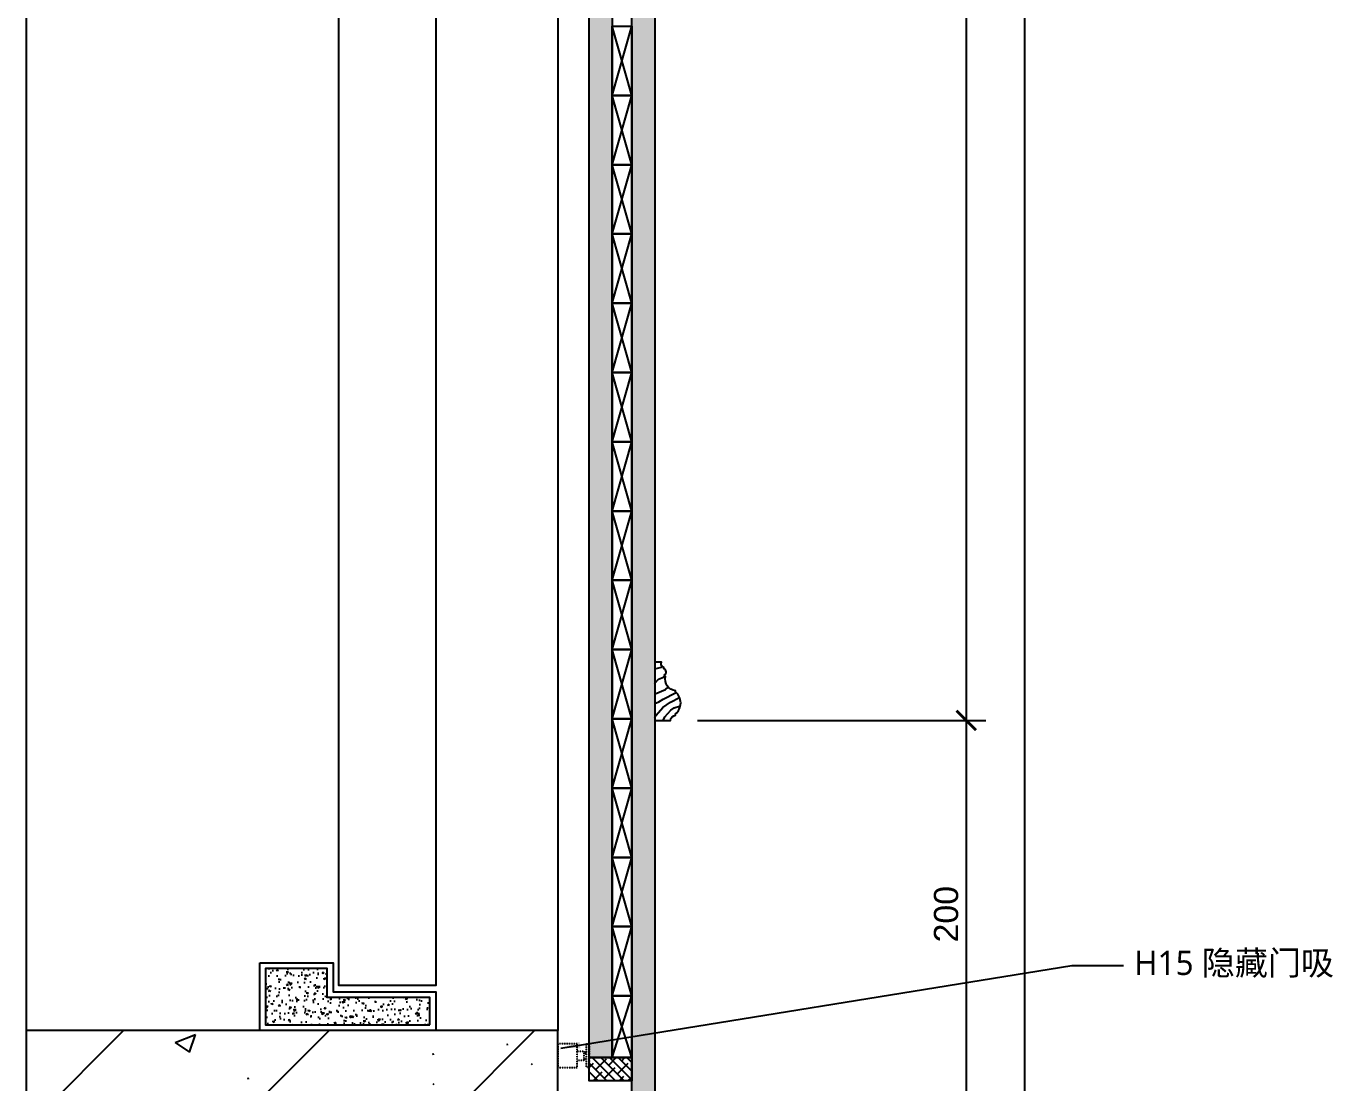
# Model space of a CAD drawing. Header units: millimetres. Extents: x -59920 to -20716, y 18887 to 47087.
# Drawn here: x -30832 to -30157, y 31786 to 32332 of the extents above; entities that cross this region are included whole.
import ezdxf

# ---------------------------------------------------------------- set-up
doc = ezdxf.new("R2010")
doc.units = ezdxf.units.MM
doc.linetypes.add('DASH', pattern=[0.35, 0.25, -0.1])
doc.layers.add('_ACM-A-ANNO-DIMS', color=1, linetype='Continuous', lineweight=13)
for name, color, linetype in [('DE-MT', 2, 'Continuous'), ('EL-2', 2, 'Continuous'), ('I-DETL-LW01', 1, 'Continuous'), ('I-DETL-LW02', 2, 'Continuous'), ('I-DETL-LW251', 251, 'Continuous'), ('I-SECT-LW03', 3, 'Continuous'), ('I-SECT-LW08-PATT', 8, 'Continuous'), ('PE-尺寸标注', 44, 'Continuous'), ('WALL TYPE$0$G-ANNO-NOTE-CH', 7, 'Continuous'), ('WALL TYPE$0$I-SECT-LW03', 3, 'Continuous'), ('XS【虚线】', 1, 'DASH')]:
    doc.layers.add(name, color=color, linetype=linetype)
doc.styles.add('Arial', font='arial.ttf')
doc.styles.add('IA10-16 Floor Detail$0$Arch-Dim', font='romans.shx', dxfattribs={"width": 0.75})
doc.styles.add('WALL TYPE$0$Aecom Chinese', font='Microsoft YaHei.ttf')
doc.dimstyles.new('IA10-16 Floor Detail$0$Aec-Arch-M-2', dxfattribs={"dimscale": 2, "dimtxt": 2.5, "dimasz": 2, "dimexe": 2, "dimexo": 2, "dimgap": 0.8, "dimtad": 1, "dimdec": 0, "dimzin": 3, "dimdsep": 46, "dimtxsty": 'IA10-16 Floor Detail$0$Arch-Dim', "dimblk": 'IA10-16 Floor Detail$0$_ArchTick', "dimcen": 2.5, "dimdle": 2, "dimadec": 0, "dimazin": 2, "dimtfac": 0.75, "dimtdec": 0, "dimtix": 1, "dimtmove": 1, "dimatfit": 2, "dimfxl": 1, "dimtolj": 1, "dimtzin": 0, "dimarcsym": 0})
doc.dimstyles.new('WALL TYPE$0$Aec-Arch-M-5', dxfattribs={"dimscale": 5, "dimtxt": 2.5, "dimasz": 2, "dimexe": 2, "dimexo": 3, "dimgap": 0.8, "dimtad": 1, "dimdec": 0, "dimrnd": 1, "dimzin": 3, "dimdsep": 46, "dimtxsty": 'Arial', "dimblk": 'WALL TYPE$0$_ArchTick', "dimcen": 2.5, "dimdle": 2, "dimclrt": 256, "dimazin": 2, "dimtfac": 0.75, "dimtdec": 0, "dimtix": 1, "dimtmove": 2, "dimatfit": 2, "dimfxl": 5, "dimtolj": 1, "dimtzin": 0, "dimarcsym": 0})

# ---------------------------------------------------------------- blocks, each defined once
blk = doc.blocks.new('K_1218104211')
at = {"color": 251}
for p, q in [((-17.8688824242563, 0), (17.8688824242563, -10)), ((-17.8688824242563, -10), (17.8688824242563, 0))]:
    blk.add_line(p, q, dxfattribs=at)
blk.add_lwpolyline([(17.8688824242563, -10), (-17.8688824242563, -10), (-17.8688824242563, 0), (17.8688824242563, 0), (17.8688824242563, -10)], close=True, dxfattribs=at)
blk = doc.blocks.new('A$Ccb67e549')
at = {"layer": 'I-SECT-LW08-PATT'}
h = blk.add_hatch(dxfattribs=at)
h.set_pattern_fill('AR-CONC', color=256, scale=0.05)
h.set_pattern_definition([(49.99999999999999, (-43684.3334648211, -5611.593092732272), (9.1092334498002, -0.7969542769451543), [0.9525000000000001, -10.4775]), (355, (-43684.3334648211, -5611.593092732272), (-1.762171071248467, 9.552842261951758), [0.762, -8.3820292085]), (100.4514447, (-43683.5743644711, -5611.659505407271), (7.347062354517664, 8.755887595609755), [0.8095004399999999, -8.904512229999996]), (46.18420000000002, (-43684.3334648211, -5609.053092732272), (13.5539520446065, -2.102116396636358), [1.428749999999997, -15.71624999999998]), (96.63555760999992, (-43683.2039698211, -5609.228267732272), (11.87020670257515, 12.37130622988608), [1.214251157, -13.356780408]), (351.1841511700001, (-43684.3334648211, -5609.053092732272), (11.87020670324885, 12.37130622927663), [1.1429983535, -12.572986596]), (21, (-43683.06346482111, -5609.688092732272), (7.580719563456625, -5.11325990935438), [0.9525000000000001, -10.4775]), (326.0000000000001, (-43683.06346482111, -5609.688092732272), (3.090101417382354, 9.209398306115963), [0.762, -8.382]), (71.45144499999999, (-43682.4317381911, -5610.114197727272), (10.67082096393581, 4.096138444295263), [0.8095004400000001, -8.90449688]), (37.50000000000001, (-43684.3334648211, -5611.593092732272), (0.1544301625295909, 4.227751943657656), [0, -8.2804, 0, -8.509, 0, -8.41375]), (7.499999999999999, (-43684.3334648211, -5611.593092732272), (3.340983125515288, 5.009028740905975), [0, -4.8514, 0, -8.0899, 0, -3.20675]), (327.5, (-43687.1655648211, -5611.593092732272), (6.77952975834357, -0.2864371996336722), [0, -3.175, 0, -9.906, 0, -13.1445]), (317.5, (-43688.4355648211, -5611.593092732272), (7.406459069300903, 1.271324551666652), [0, -4.1275, 0, -6.578600000000001, 0, -9.3345])])
edge = h.paths.add_edge_path()
edge.add_line((3, -3), (16.99857984306436, -3))
edge.add_line((16.99857984306436, -3), (16.99857984306436, -55.99999999999818))
edge.add_line((16.99857984306436, -55.99999999999818), (32, -55.99999999999818))
edge.add_line((32, -55.99999999999818), (31.99999999999272, -87.84614017977401))
edge.add_line((31.99999999999272, -87.84614017977401), (3, -87.8461401797731))
at = {"layer": 'EL-2'}
for points in [[(34.99999999999272, -90.84614017977401), (35, -52.99999999999818), (19.99857984306436, -52.99999999999818), (19.99857984306436, 0), (0, 0), (0, -90.8461401797731)], [(3, -3), (16.99857984306436, -3), (16.99857984306436, -55.99999999999818), (32, -55.99999999999818), (31.99999999999272, -87.84614017977401), (3, -87.8461401797731)]]:
    blk.add_lwpolyline(points, close=True, dxfattribs=at)
blk = doc.blocks.new('WALL TYPE$0$_ArchTick')
at = {"color": 0, "linetype": 'ByBlock', "const_width": 0.15}
blk.add_lwpolyline([(-0.5, -0.5), (0.5, 0.5)], dxfattribs=at)
blk = doc.blocks.new('*D82')
at = {"layer": 'DE-MT', "color": 0, "lineweight": -2, "transparency": 16777216}
for p, q in [((-30346.65239771051, 31983.42524075773), (-30346.65239771051, 31763.42524075772)), ((-30485.4744245507, 31973.42524075773), (-30336.65239771051, 31973.42524075773)), ((-30485.47442455066, 31773.42524075772), (-30336.65239771051, 31773.42524075772))]:
    blk.add_line(p, q, dxfattribs=at)
at = {"layer": 'Defpoints', "color": 0, "transparency": 16777216}
for p in [(-30500.4744245507, 31973.42524075773), (-30500.47442455066, 31773.42524075772), (-30346.65239771051, 31773.42524075772)]:
    blk.add_point(p, dxfattribs=at)
at = {"layer": 'DE-MT', "color": 0, "lineweight": -2, "transparency": 16777216, "xscale": 10, "yscale": 10, "zscale": 10}
for p, rotation in [((-30346.65239771051, 31973.42524075773), 90), ((-30346.65239771051, 31773.42524075772), 270)]:
    blk.add_blockref('WALL TYPE$0$_ArchTick', p, dxfattribs=dict(at, rotation=rotation))
at = {"layer": 'DE-MT', "transparency": 16777216, "insert": (-30357.03456005701, 31873.42524075773), "char_height": 12.5, "attachment_point": 5, "rotation": 90, "style": 'Arial'}
blk.add_mtext('\\A1;200', dxfattribs=at)
blk = doc.blocks.new('*D83')
at = {"layer": 'DE-MT', "color": 0, "lineweight": -2, "transparency": 16777216}
for p, q in [((-30346.65239771056, 34608.06342533999), (-30346.65239771056, 31963.42524075773)), ((-30485.47442455119, 34598.06342533999), (-30336.65239771056, 34598.06342533999)), ((-30485.4744245507, 31973.42524075773), (-30336.65239771056, 31973.42524075773))]:
    blk.add_line(p, q, dxfattribs=at)
at = {"layer": 'Defpoints', "color": 0, "transparency": 16777216}
for p in [(-30500.47442455119, 34598.06342533999), (-30500.4744245507, 31973.42524075773), (-30346.65239771056, 31973.42524075773)]:
    blk.add_point(p, dxfattribs=at)
at = {"layer": 'DE-MT', "color": 0, "lineweight": -2, "transparency": 16777216, "xscale": 10, "yscale": 10, "zscale": 10}
for p, rotation in [((-30346.65239771056, 34598.06342533999), 90), ((-30346.65239771056, 31973.42524075773), 270)]:
    blk.add_blockref('WALL TYPE$0$_ArchTick', p, dxfattribs=dict(at, rotation=rotation))
at = {"layer": 'DE-MT', "transparency": 16777216, "insert": (-30357.03456005706, 33285.74433304886), "char_height": 12.5, "attachment_point": 5, "rotation": 90, "style": 'Arial'}
blk.add_mtext('\\A1;2625', dxfattribs=at)
blk = doc.blocks.new('*D86')
at = {"layer": 'DE-MT', "color": 0, "lineweight": -2, "transparency": 16777216}
for p, q in [((-30316.65239771062, 35073.42524075762), (-30316.65239771062, 31503.42524075772)), ((-30485.4744245527, 35063.42524075762), (-30306.65239771062, 35063.42524075762)), ((-30485.47442455061, 31513.42524075772), (-30306.65239771062, 31513.42524075772))]:
    blk.add_line(p, q, dxfattribs=at)
at = {"layer": 'Defpoints', "color": 0, "transparency": 16777216}
for p in [(-30500.4744245527, 35063.42524075762), (-30500.47442455061, 31513.42524075772), (-30316.65239771062, 31513.42524075772)]:
    blk.add_point(p, dxfattribs=at)
at = {"layer": 'DE-MT', "color": 0, "lineweight": -2, "transparency": 16777216, "xscale": 10, "yscale": 10, "zscale": 10}
for p, rotation in [((-30316.65239771062, 35063.42524075762), 90), ((-30316.65239771062, 31513.42524075772), 270)]:
    blk.add_blockref('WALL TYPE$0$_ArchTick', p, dxfattribs=dict(at, rotation=rotation))
at = {"layer": 'DE-MT', "transparency": 16777216, "insert": (-30327.03882335862, 33288.42524075767), "char_height": 12.5, "attachment_point": 5, "rotation": 90, "style": 'Arial'}
blk.add_mtext('\\A1;3550', dxfattribs=at)
blk = doc.blocks.new('海龙工具_弹簧门吸')
at = {"layer": 'XS【虚线】', "linetype": 'DASH', "ltscale": 0.1}
for points in [[(19.99999098539411, 26.35606434627334), (-9.014576789923012e-06, 26.35606434621513), (-9.014576789923012e-06, 10.1900595633233), (19.99999098539411, 10.19005956343972)], [(19.99999098539411, 1.149527088273317e-05), (-9.014576789923012e-06, 1.149527088273317e-05), (-9.014576789923012e-06, 2.181839551500161), (19.99999098539411, 2.181839551500161)], [(6.958835188008379, 4.6320734279725), (7.774965193035314, 4.6320734279725), (7.774965193035314, 3.181839551500161), (6.958835188008379, 3.181839551500161)], [(12.7515392646892, 4.6320734279725), (11.93540925966226, 4.6320734279725), (11.93540925966226, 3.181839551500161), (12.7515392646892, 3.181839551500161)]]:
    blk.add_lwpolyline(points, close=True, dxfattribs=at)
blk.add_lwpolyline([(13.71859166628565, 10.19005956333422), (13.71859166628565, 4.6320734279725), (5.991782786382828, 4.6320734279725), (5.991782786353724, 10.19005956333422)], dxfattribs=at)
blk = doc.blocks.new('弹簧门吸')
blk.add_blockref('海龙工具_弹簧门吸', (0, 0))
blk = doc.blocks.new('IA10-16 Floor Detail$0$_ArchTick')
at = {"color": 0, "linetype": 'ByBlock', "const_width": 0.15}
blk.add_lwpolyline([(-0.5, -0.5), (0.5, 0.5)], dxfattribs=at)

msp = doc.modelspace()

# ---------------------------------------------------------------- hatches: boundary and pattern name
h = msp.add_hatch()
h.set_pattern_fill('0-钢筋混凝土001-DOM', color=250, scale=15, pattern_type=2)
h.set_pattern_definition([(45, (-6310.78819854241, 11418.36766038093), (-53.03300858899107, 53.03300858899107), []), (49.99999999999999, (-6310.78819854241, 11418.36766038093), (107.589027390113, -9.412820247389266), [11.25, -123.75]), (355, (-6310.78819854241, 11418.36766038093), (-20.81270004195, 112.8288200550018), [9, -99]), (100.4514, (-6301.822446547405, 11417.58325937634), (86.77640725710323, 103.415931309143), [9.5610285, -105.1713168]), (46.18420000000001, (-6310.78819854241, 11448.36766038093), (160.0861572938467, -24.82785214935271), [16.875, -185.625]), (96.6356, (-6297.447686797401, 11446.29866432634), (140.1994058323055, 146.1176806350663), [14.3415432, -157.75695]), (351.1842, (-6310.78819854241, 11448.36766038093), (140.1992917700441, 146.1177901387987), [13.5, -148.5]), (21, (-6295.78819854241, 11440.86766038093), (89.53605781776925, -60.39283359980082), [11.25, -123.75]), (326.0000000000001, (-6295.78819854241, 11440.86766038093), (36.49729978823727, 108.772506757028), [9, -99]), (71.4514, (-6288.326863592905, 11435.83491948084), (126.0333942872235, 48.37957450649286), [9.5610285, -105.1713168]), (37.50000000000001, (-6310.788198542905, 11418.36766038084), (1.8239782975936, 49.93407807469672), [0.75, -97.8, 0.75, -100.5, 0.75, -99.375]), (7.499999999999999, (-6310.788198542905, 11418.36766038084), (39.46043061632229, 59.16175678235403), [0.75, -57.3, 0.75, -95.55, 0.75, -37.875]), (327.5, (-6344.238198542902, 11418.36766038084), (80.07336542586135, -3.383230760156997), [0.75, -37.5, 0.75, -117, 0.75, -155.25]), (317.5, (-6359.238198547406, 11418.36766037633), (87.47792540135794, 15.01574734984763), [0.75, -48.75, 0.75, -77.69999999999999, 0.75, -110.25])])
h.paths.add_polyline_path([(-30557.43154014833, 31813.42524075767), (-30831.9085342013, 31813.42524075767), (-30831.9085342013, 31413.42524075936), (-30557.43154014833, 31413.42524075936)])
at = {"layer": 'I-DETL-LW251'}
h = msp.add_hatch(dxfattribs=at)
h.set_pattern_fill('ANSI38', color=250, angle=180)
h.set_pattern_definition([(225, (-1302.621671132649, 62787.51520912216), (2.245064030267289, -2.245064030267289), []), (315, (-1302.621671132649, 62787.51520912216), (6.735192090801866, -2.24506403026729), [7.937500000000002, -4.762500000000001])])
h.paths.add_polyline_path([(-30529.37291003086, 34772.06342533999), (-30529.37291003086, 31799.42524075774), (-30541.37291003086, 31799.42524075774), (-30541.37291003086, 34772.06342533999)])
h = msp.add_hatch(dxfattribs=at)
h.set_pattern_fill('ANSI38', color=250, angle=270)
h.set_pattern_definition([(315, (-59402.82469381304, 61026.17647965595), (2.245064030267289, 2.245064030267289), []), (45, (-59402.82469381304, 61026.17647965595), (2.24506403026729, 6.735192090801866), [7.937500000000002, -4.762500000000001])])
h.paths.add_polyline_path([(-30541.37291003086, 31799.42524075774), (-30519.37291003086, 31799.42524075774), (-30519.37291003086, 31787.42524075774), (-30541.37291003086, 31787.42524075774)])
at = {"layer": 'PE-尺寸标注'}
h = msp.add_hatch(dxfattribs=at)
h.set_pattern_fill('木纹面1', color=250, scale=5.000000000000001, angle=90, style=0, pattern_type=2)
h.set_pattern_definition([(153.43494882, (-1303.488193632649, 62793.44847037216), (1.019972994953378e-09, 19.99999997764121), [4.621368350000001, -17.7393114]), (130.60129465, (-1320.782159882649, 62780.29143102216), (-1.801355620223433e-08, 19.99999998960277), [4.158066500000001, -88.03737800000002]), (130.60129465, (-1340.782159882649, 62790.29143102216), (-1.801355620223433e-08, 19.99999998960277), [4.158066500000001, -88.03737800000002]), (130.60129465, (-1360.782159882649, 62800.29143102216), (1.452601372520235e-08, 19.99999995163994), [4.158066500000001, -88.03737800000002]), (153.43494882, (-1300.693321632643, 62783.30103437216), (1.019972994953378e-09, 19.99999997764121), [4.237007800000001, -18.12367195]), (140.19442891, (-1304.48301663265, 62785.19588187216), (-7.906986176919874e-10, 20.00000001048199), [2.2404905, -75.86200600000001]), (140.19442891, (-1324.48301663265, 62795.19588187216), (-7.906986176919874e-10, 20.00000001048199), [2.2404905, -75.86200600000001]), (140.19442891, (-1344.48301663265, 62805.19588187216), (-7.906986176919874e-10, 20.00000001048199), [2.2404905, -75.86200600000001]), (111.80140949, (-1306.204209132644, 62786.63020892216), (2.658084197193489e-08, 19.99999999207266), [2.868712150000001, -50.98293590000002]), (123.69006753, (-1307.269622082647, 62789.29374132217), (1.246418634970326e-08, 20.00000002516126), [2.521813, -33.53369975000001]), (153.4349488, (-1308.668472232646, 62791.39201657216), (8.00128963085456e-09, 19.99999997764121), [3.355288500000001, -19.00539090000001]), (135, (-1311.669533832654, 62792.89254737216), (7.888609052210118e-31, 19.99999996643937), [2.7178182, -53.85072430000002]), (135, (-1331.669533832654, 62802.89254737216), (7.888609052210118e-31, 19.99999996643937), [2.7178182, -53.85072430000002]), (111.80140949, (-1313.591321482651, 62794.81433502217), (2.658084197193489e-08, 19.99999999207266), [2.19237, -51.65927800000001]), (153.4349488, (-1300.231160782649, 62776.81995392216), (8.00128963085456e-09, 19.99999997764121), [7.189599900000002, -15.1710799]), (140.19442891, (-1306.661734432651, 62780.03524077217), (-7.906986176919874e-10, 20.00000001048199), [4.573562000000001, -73.52893490000001]), (140.19442891, (-1326.661734432651, 62790.03524077217), (-7.906986176919874e-10, 20.00000001048199), [4.573562000000001, -73.52893490000001]), (140.19442891, (-1346.661734432651, 62800.03524077217), (-7.906986176919874e-10, 20.00000001048199), [4.573562000000001, -73.52893490000001]), (123.69006753, (-1310.175241982652, 62782.96316372216), (1.246418634970326e-08, 20.00000002516126), [2.240559500000001, -33.81495340000001]), (105.9453959, (-1311.418080682648, 62784.82742177216), (1.449476086934354e-06, 19.99999999510855), [3.562484500000001, -69.23861445000001]), (123.69006753, (-1312.396770382649, 62788.25283587216), (1.246418634970326e-08, 20.00000002516126), [4.092966500000001, -31.96254620000001]), (140.19442891, (-1314.66713973265, 62791.65838987216), (-7.906986176919874e-10, 20.00000001048199), [5.197338000000001, -72.90515900000001]), (140.19442891, (-1334.66713973265, 62801.65838987216), (-7.906986176919874e-10, 20.00000001048199), [5.197338000000001, -72.90515900000001]), (140.1944289, (-1354.66713973265, 62811.65838987216), (2.699959145147091e-09, 20.00000001048199), [5.197338000000001, -72.90515900000001]), (111.80140949, (-1318.659847482646, 62794.98564972216), (2.658084197193489e-08, 19.99999999207266), [5.714501500000001, -48.13714700000001]), (140.19442891, (-1307.621671132649, 62775.51520912216), (-7.906986176919874e-10, 20.00000001048199), [5.214066750000002, -72.88843]), (140.19442891, (-1327.621671132649, 62785.51520912216), (-7.906986176919874e-10, 20.00000001048199), [5.214066750000002, -72.88843]), (140.19442891, (-1347.621671132649, 62795.51520912216), (-7.906986176919874e-10, 20.00000001048199), [5.214066750000002, -72.88843]), (123.69006753, (-1311.627228132653, 62778.85317332216), (1.246418634970326e-08, 20.00000002516126), [4.838075000000001, -31.21743775000001]), (116.56505118, (-1314.310909332649, 62782.87869502216), (-1.019975215399427e-09, 19.99999997764121), [7.985960000000001, -81.45675900000002]), (116.56505118, (-1334.310909332649, 62792.87869502216), (-1.019975215399427e-09, 19.99999997764121), [7.985960000000001, -81.45675900000002]), (130.60129465, (-1317.882357632654, 62790.02157612216), (-1.801355620223433e-08, 19.99999998960277), [4.319301400000001, -87.87614315000002]), (130.60129465, (-1337.882357632654, 62800.02157612216), (-1.801355620223433e-08, 19.99999998960277), [4.319301400000001, -87.87614315000002]), (130.60129465, (-1357.882357632654, 62810.02157412216), (-1.801355620223433e-08, 19.99999998960277), [4.319301400000001, -87.87614315000002]), (123.69006753, (-1314.405546682654, 62776.84989862216), (1.246418634970326e-08, 20.00000002516126), [2.735791650000001, -33.31972211000001]), (116.5650512, (-1315.92309083265, 62779.12621487216), (-8.00128963085456e-09, 19.99999997764121), [7.158076200000001, -82.28464299999999]), (116.5650512, (-1335.92309083265, 62789.12621487216), (8.144142804589195e-08, 20.00000002236256), [7.158076200000001, -82.28464299999999]), (130.60129465, (-1319.124279632648, 62785.52859287216), (-1.801355620223433e-08, 19.99999998960277), [1.700823, -90.49462155000002]), (130.60129465, (-1339.124279632648, 62795.52859287216), (-1.801355620223433e-08, 19.99999998960277), [1.700823, -90.49462155000002]), (130.60129465, (-1359.124279632648, 62805.52859262216), (-1.801355620223433e-08, 19.99999998960277), [1.700823, -90.49462155000002])])
h.paths.add_polyline_path([(-30507.37291003086, 34796.06342533998), (-30507.37291003086, 31775.42524075774), (-30519.37291003086, 31775.42524075774), (-30519.37291003086, 34796.06342533998)])
h = msp.add_hatch(dxfattribs=at)
h.set_pattern_fill('木纹面1', color=250, scale=5.000000000000001, angle=-1.272221872585407e-14, style=0, pattern_type=2)
h.set_pattern_definition([(63.43494881999997, (-18098.77033199614, -6407.988784747107), (19.99999997764121, -1.019976668893771e-09), [4.621368349999998, -17.73931139999999]), (40.60129464999998, (-18111.92737134614, -6390.694818497108), (19.99999998960277, 1.801355252829393e-08), [4.158066499999995, -88.03737799999992]), (40.60129464999998, (-18101.92737134614, -6370.694818497108), (19.99999998960277, 1.801355252829393e-08), [4.158066499999995, -88.03737799999992]), (40.60129464999998, (-18091.92737134614, -6350.694818497108), (19.99999995163994, -1.452601739914274e-08), [4.158066499999995, -88.03737799999992]), (63.43494881999997, (-18108.91776799614, -6410.783656747106), (19.99999997764121, -1.019976668893771e-09), [4.237007799999998, -18.12367194999999]), (50.19442890999994, (-18107.02292049614, -6406.993961747106), (20.00000001048199, 7.906949437515882e-10), [2.2404905, -75.86200600000001]), (50.19442890999994, (-18097.02292049614, -6386.993961747106), (20.00000001048199, 7.906949437515882e-10), [2.2404905, -75.86200600000001]), (50.19442890999994, (-18087.02292049614, -6366.993961747106), (20.00000001048199, 7.906949437515882e-10), [2.2404905, -75.86200600000001]), (21.80140948999994, (-18105.58859344613, -6405.272769247105), (19.99999999207266, -2.658084564587529e-08), [2.868712150000001, -50.98293590000002]), (33.69006752999997, (-18102.92506104614, -6404.207356297102), (20.00000002516126, -1.246419002364366e-08), [2.521812999999999, -33.53369975]), (63.43494879999992, (-18100.82678579613, -6402.808506147103), (19.99999997764121, -8.001293304794953e-09), [3.355288499999999, -19.00539089999999]), (44.99999999999995, (-18099.32625499614, -6399.80744454711), (19.99999996643937, -3.673940391277072e-15), [2.7178182, -53.85072430000002]), (44.99999999999995, (-18089.32625499614, -6379.80744454711), (19.99999996643937, -3.673940391277072e-15), [2.7178182, -53.85072430000002]), (21.80140948999994, (-18097.40446734614, -6397.885656897106), (19.99999999207266, -2.658084564587529e-08), [2.19237, -51.65927800000001]), (63.43494879999992, (-18115.39884844614, -6411.245817597108), (19.99999997764121, -8.001293304794953e-09), [7.189599899999998, -15.1710799]), (50.19442890999994, (-18112.18356159614, -6404.815243947098), (20.00000001048199, 7.906949437515882e-10), [4.573562000000001, -73.52893490000001]), (50.19442890999994, (-18102.18356159614, -6384.815243947098), (20.00000001048199, 7.906949437515882e-10), [4.573562000000001, -73.52893490000001]), (50.19442890999994, (-18092.18356159614, -6364.815243947098), (20.00000001048199, 7.906949437515882e-10), [4.573562000000001, -73.52893490000001]), (33.69006752999997, (-18109.25563864614, -6401.301736397112), (20.00000002516126, -1.246419002364366e-08), [2.2405595, -33.81495339999999]), (15.94539589999999, (-18107.39138059613, -6400.058897697116), (19.99999999510855, -1.449476090608295e-06), [3.562484500000001, -69.23861445000001]), (33.69006752999997, (-18103.96596649614, -6399.0802079971), (20.00000002516126, -1.246419002364366e-08), [4.092966499999999, -31.9625462]), (50.19442890999994, (-18100.56041249614, -6396.809838647107), (20.00000001048199, 7.906949437515882e-10), [5.197338000000001, -72.90515900000001]), (50.19442890999994, (-18090.56041249614, -6376.809838647107), (20.00000001048199, 7.906949437515882e-10), [5.197338000000001, -72.90515900000001]), (50.19442889999996, (-18080.56041249614, -6356.809838647107), (20.00000001048199, -2.69996281908749e-09), [5.197338000000001, -72.90515900000001]), (21.80140948999994, (-18097.23315264613, -6392.817130897103), (19.99999999207266, -2.658084564587529e-08), [5.714501500000001, -48.13714700000001]), (50.19442890999994, (-18116.70359324614, -6403.855307247108), (20.00000001048199, 7.906949437515882e-10), [5.214066750000002, -72.88843]), (50.19442890999994, (-18106.70359324614, -6383.855307247108), (20.00000001048199, 7.906949437515882e-10), [5.214066750000002, -72.88843]), (50.19442890999994, (-18096.70359324614, -6363.855307247108), (20.00000001048199, 7.906949437515882e-10), [5.214066750000002, -72.88843]), (33.69006752999997, (-18113.36562904614, -6399.849750247111), (20.00000002516126, -1.246419002364366e-08), [4.838074999999999, -31.21743775]), (26.56505117999999, (-18109.34010734614, -6397.1660690471), (19.99999997764121, 1.019971541459034e-09), [7.98595999999998, -81.45675899999968]), (26.56505117999999, (-18099.34010734614, -6377.1660690471), (19.99999997764121, 1.019971541459034e-09), [7.98595999999998, -81.45675899999968]), (40.60129464999998, (-18102.19722624613, -6393.59462074711), (19.99999998960277, 1.801355252829393e-08), [4.319301399999995, -87.87614314999992]), (40.60129464999998, (-18092.19722624613, -6373.59462074711), (19.99999998960277, 1.801355252829393e-08), [4.319301399999995, -87.87614314999992]), (40.60129464999998, (-18082.19722824614, -6353.59462074711), (19.99999998960277, 1.801355252829393e-08), [4.319301399999995, -87.87614314999992]), (33.69006752999997, (-18115.36890374614, -6397.07143169711), (20.00000002516126, -1.246419002364366e-08), [2.73579165, -33.31972210999999]), (26.56505119999992, (-18113.09258749614, -6395.553887547107), (19.99999997764121, 8.001285956914165e-09), [7.158076199999982, -82.28464299999969]), (26.56505119999992, (-18103.09258749614, -6375.553887547107), (20.00000002236256, -8.144143171983235e-08), [7.158076199999982, -82.28464299999969]), (40.60129464999998, (-18106.69020949613, -6392.352698747109), (19.99999998960277, 1.801355252829393e-08), [1.700822999999999, -90.49462154999992]), (40.60129464999998, (-18096.69020949613, -6372.352698747109), (19.99999998960277, 1.801355252829393e-08), [1.700822999999999, -90.49462154999992]), (40.60129464999998, (-18086.69020974614, -6352.352698747109), (19.99999998960277, 1.801355252829393e-08), [1.700822999999999, -90.49462154999992])])
edge = h.paths.add_edge_path()
edge.add_line((-30507.37292200408, 31973.42524075771), (-30499.39352570823, 31973.42524075771))
edge.add_arc((-30496.19605137826, 31972.89444201169), 3.241232697537183, 459.4262233010947, 530.5745326152595, ccw=False)
edge.add_line((-30496.72689230924, 31976.09190933843), (-30496.72689097326, 31976.75859641711))
edge.add_arc((-30501.4735530181, 31982.42525536337), 7.392010834757424, 309.9511368408732, 410.0488178469404)
edge.add_line((-30496.72688649181, 31988.09191055574), (-30496.72688514673, 31988.7585976358))
edge.add_arc((-30496.23885440599, 31994.57148758411), 5.833340685663204, 524.8535746804741, 625.2008932842506, ccw=False)
edge.add_line((-30501.86955203316, 31996.09566204475), (-30502.57743659052, 31996.76949149347))
edge.add_arc((-30503.40251319033, 31998.39696502213), 1.82467023925744, 296.8835385566285, 428.2657808757066)
edge.add_line((-30502.72683487564, 32000.09192233637), (-30502.72683354116, 32000.75859080105))
edge.add_arc((-30502.06442589185, 32002.75641980542), 2.104781372156005, 521.4718701303652, 611.6563509629459, ccw=False)
edge.add_line((-30504.06011172529, 32003.4252566157), (-30507.37292200408, 32003.42526243417))
edge.add_line((-30507.37292200408, 32003.42526243417), (-30507.37292200408, 31973.42524075771))

# ---------------------------------------------------------------- linework, layer by layer
at = {"color": 251}
for p, q in [((-30529.37291003086, 31799.42524075774, 0.4748328055727624), (-30519.37291003086, 31831.27306412625, 0.4748328055727624)), ((-30519.37291003086, 31799.42524075774, 0.4748328055727624), (-30529.37291003086, 31831.27306412625, 0.4748328055727624))]:
    msp.add_line(p, q, dxfattribs=at)
at = {"color": 8, "elevation": 3.645148675658872}
msp.add_lwpolyline([(-30831.9085342013, 34013.42524075767), (-30831.9085342013, 31813.42524075767)], dxfattribs=at)
at = {"color": 8}
msp.add_lwpolyline([(-30557.43154014833, 34013.42524075767), (-30557.43154014833, 31813.42524075767)], dxfattribs=at)
at = {"color": 251, "elevation": 0.4748328055727624}
msp.add_lwpolyline([(-30519.37291003086, 31831.27306412625), (-30519.37291003086, 31799.42524075774), (-30529.37291003086, 31799.42524075774), (-30529.37291003086, 31831.27306412625), (-30519.37291003086, 31831.27306412625)], close=True, dxfattribs=at)
at = {"layer": 'I-DETL-LW01', "elevation": 0.4748328055727624}
for points in [[(-30529.37291003086, 34772.06342533999), (-30529.37291003086, 31799.42524075774), (-30541.37291003086, 31799.42524075774), (-30541.37291003086, 34772.06342533999)], [(-30541.37291003086, 31799.42524075774), (-30519.37291003086, 31799.42524075774), (-30519.37291003086, 31787.42524075774), (-30541.37291003086, 31787.42524075774)]]:
    msp.add_lwpolyline(points, close=True, dxfattribs=at)
at = {"layer": 'I-DETL-LW02', "elevation": 0.4748328055727624}
msp.add_lwpolyline([(-30507.37291003086, 34796.06342533998), (-30507.37291003086, 31775.42524075774), (-30519.37291003086, 31775.42524075774), (-30519.37291003086, 34796.06342533998)], close=True, dxfattribs=at)
msp.add_lwpolyline([(-30507.37292200408, 31973.42524075771), (-30499.39352570823, 31973.42524075771, -0.3208161007806607), (-30496.72689230924, 31976.09190933843), (-30496.72689097326, 31976.75859641711, 0.4668266522621926), (-30496.72688649181, 31988.09191055574), (-30496.72688514673, 31988.7585976358, -0.4681539542228489), (-30501.86955203316, 31996.09566204475), (-30502.57743659052, 31996.76949149347, 0.6455820401914517), (-30502.72683487564, 32000.09192233637), (-30502.72683354116, 32000.75859080105, -0.4151569340983184), (-30504.06011172529, 32003.4252566157), (-30507.37292200408, 32003.42526243417)], format="xyb", close=True, dxfattribs=at)
at = {"layer": 'I-SECT-LW03'}
msp.add_lwpolyline([(-30620.50344294362, 33990.42666091481), (-30620.50344294362, 31836.58487384659), (-30670.50344294358, 31836.58487384659), (-30670.50344294358, 33990.42666091481)], close=True, dxfattribs=at)
at = {"layer": 'WALL TYPE$0$I-SECT-LW03'}
msp.add_lwpolyline([(-30557.43154014833, 31813.42524075767), (-30831.9085342013, 31813.42524075767), (-30831.9085342013, 31413.42524075936), (-30557.43154014833, 31413.42524075936)], close=True, dxfattribs=at)

# ---------------------------------------------------------------- block references
at = {"rotation": 90}
for p in [(-30529.37291003086, 32313.73288958117, 0.4748328055727624), (-30529.37291003086, 32277.99512473266, 0.4748328055727624), (-30529.37291003086, 32242.25735988415, 0.4748328055727624), (-30529.37291003086, 32206.51959503564, 0.4748328055727624), (-30529.37291003086, 32170.78183018712, 0.4748328055727624), (-30529.37291003086, 32135.04406533861, 0.4748328055727624), (-30529.37291003086, 32099.3063004901, 0.4748328055727624), (-30529.37291003086, 32063.56853564159, 0.4748328055727624), (-30529.37291003086, 32027.83077079307, 0.4748328055727624), (-30529.37291003086, 31992.09300594456, 0.4748328055727624), (-30529.37291003086, 31956.35524109605, 0.4748328055727624), (-30529.37291003086, 31920.61747624753, 0.4748328055727624), (-30529.37291003086, 31884.87971139902, 0.4748328055727624), (-30529.37291003086, 31849.14194655051, 0.4748328055727624)]:
    msp.add_blockref('K_1218104211', p, dxfattribs=at)
at = {"xscale": 0.6133697209610365, "yscale": 0.6133697209610365, "zscale": 0.6133697209610365, "rotation": 90}
msp.add_blockref('弹簧门吸', (-30541.26552831466, 31794.28540585015), dxfattribs=at)
at = {"layer": 'DE-MT', "xscale": -1, "rotation": 270}
msp.add_blockref('A$Ccb67e549', (-30620.50344294362, 31813.42524075767), dxfattribs=at)

# ---------------------------------------------------------------- texts
at = {"layer": 'WALL TYPE$0$G-ANNO-NOTE-CH', "style": 'WALL TYPE$0$Aecom Chinese'}
msp.add_text('H15 隐藏门吸', height=12.5, dxfattribs=at).set_placement((-30260.02357321032, 31842.07130810289, 6.948511170477161))

# ---------------------------------------------------------------- dimensions: what is measured, and where the dimension line sits
at = {"layer": 'DE-MT'}
for base, p1, p2, picture, middle in [((-30316.65239771062, 31513.42524075772), (-30500.47442455269, 35063.42524075761), (-30500.47442455059, 31513.4252407577), '*D86', (-30327.03882335862, 33288.42524075767)), ((-30346.65239771056, 31973.42524075773), (-30500.47442455118, 34598.06342533998), (-30500.47442455068, 31973.42524075771), '*D83', (-30357.03456005706, 33285.74433304886)), ((-30346.65239771051, 31773.42524075772), (-30500.47442455068, 31973.42524075771), (-30500.47442455064, 31773.42524075771), '*D82', (-30357.03456005701, 31873.42524075773))]:
    dim = msp.add_linear_dim(base=base, p1=p1, p2=p2, angle=90, dimstyle='WALL TYPE$0$Aec-Arch-M-5', override={"dimzin": 8}, dxfattribs=at)
    dim.commit()
    dim.dimension.update_dxf_attribs({"geometry": picture, "text_midpoint": middle})

# ---------------------------------------------------------------- leaders
at = {"layer": '_ACM-A-ANNO-DIMS'}
msp.add_leader([(-30555.87410290838, 31804.34629802763), (-30292.14227872486, 31846.9378878752), (-30265.4698081733, 31846.9378878752)], dimstyle='IA10-16 Floor Detail$0$Aec-Arch-M-2', override={"dimasz": 5}, dxfattribs=at)

doc.saveas('drawing.dxf')
